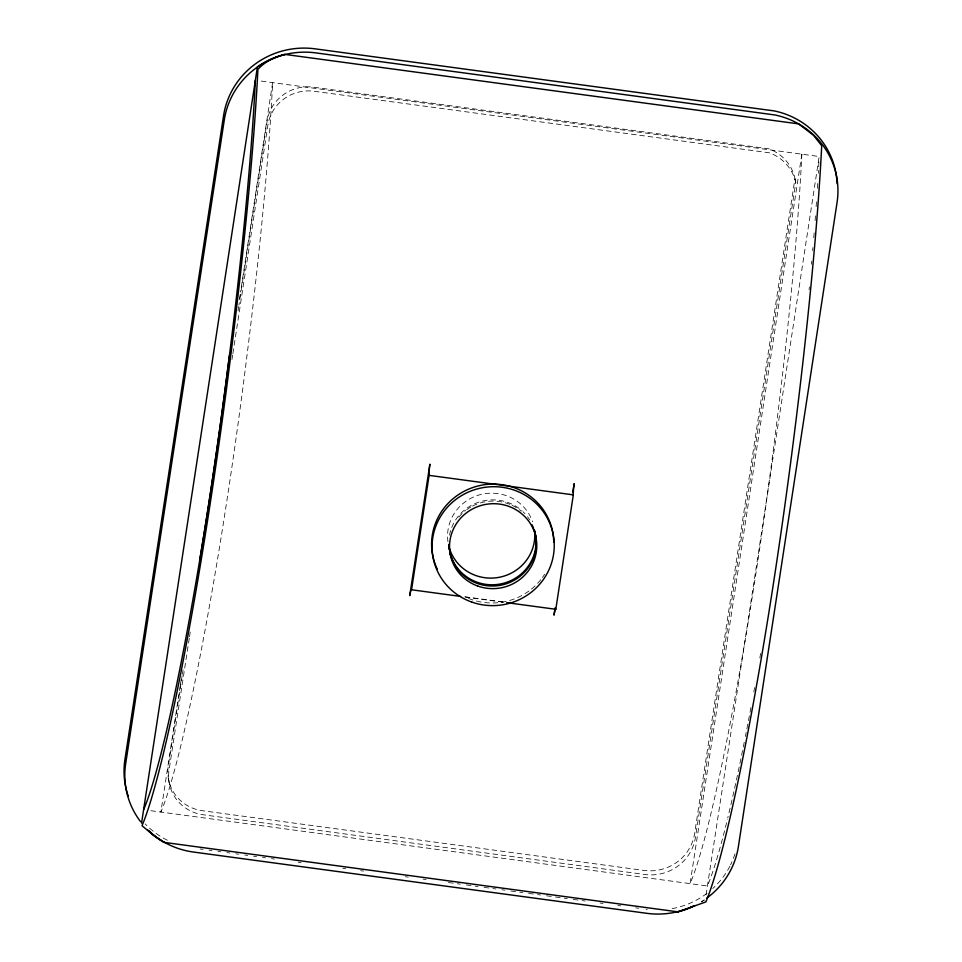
<?xml version="1.0" encoding="UTF-8"?>
<svg xmlns="http://www.w3.org/2000/svg" width="962" height="962" viewBox="0 0 962 962"><rect width="100%" height="100%" fill="white"/><g stroke="black" fill="none" stroke-linecap="round" stroke-linejoin="round"><path stroke-width="0.72" stroke-dasharray="4.81 3.61" d="M180.219 685.798L160.87 812.072A441.991 33.73 -82.3 0 0 216.955 562.698A402.2 30.7 -82.3 0 0 246.681 357.96A441.991 33.73 -82.3 0 0 272.631 82.612L240.536 292.099M180.447 684.307L181.361 678.366M239.406 299.519L240.308 293.578M182.143 675.757L168.278 766.221A40.548 39.394 -10.6 0 0 202.357 810.701L644.071 870.43A44.529 43.254 -10.6 0 0 694.636 833.489L794.997 178.367A42.881 41.667 -10.6 0 0 768.734 148.761L313.492 87.193A40.837 39.67 -10.6 0 0 267.123 121.08L238.949 304.978M182.371 674.266L183.045 669.817M238.035 310.918L238.72 306.469M189.261 638.299L169.035 770.285A40.548 39.394 -10.6 0 0 203.126 814.766L644.829 874.494A44.529 43.254 -10.6 0 0 695.394 837.553L795.766 182.443L794.997 178.367M189.49 636.808L190.392 630.88M231.974 359.475L232.66 355.026M232.888 353.547L267.881 125.144A40.837 39.67 -10.6 0 1 314.261 91.27L769.504 152.826A42.881 41.667 -10.6 0 1 795.766 182.443M706.048 894.888L819.167 156.517L259.68 80.868M464.887 596.789L506.517 602.416M465.091 597.017L505.242 602.452M150.806 810.713L707.407 885.978A442.027 33.742 -82.3 0 0 727.488 819.071M200.108 848.977L203.078 849.386M209.031 850.192L212.001 850.588M217.941 851.394L220.923 851.791M226.864 852.597L229.834 853.005M235.786 853.799L238.756 854.208M244.709 855.014L247.679 855.41M253.619 856.216L256.601 856.613M262.542 857.419L265.524 857.827M271.464 858.633L274.435 859.03M298.22 862.241L301.202 862.649M342.821 868.277L345.803 868.674M360.666 870.682L363.636 871.079M405.267 876.707L408.237 877.116M423.1 879.124L426.082 879.521M448.376 882.539L455.808 883.537M457.299 883.741L460.269 884.15M466.221 884.944L473.653 885.954M475.144 886.158L478.114 886.555M484.054 887.361L491.486 888.359M492.977 888.563L495.947 888.972M501.899 889.766L504.87 890.175M510.822 890.98L518.253 891.978M519.733 892.183L522.715 892.58M528.655 893.385L536.087 894.395M537.578 894.588L540.548 894.997M546.5 895.802L553.932 896.8M555.423 897.005L562.854 898.003M564.333 898.207L567.315 898.616M573.256 899.41L580.687 900.42M582.178 900.624L585.149 901.021M600.023 903.029L602.994 903.438M617.857 905.446L620.827 905.843M635.702 907.851L638.672 908.26M168.386 778.559L169.156 782.623M167.388 840.247A80.604 78.307 -10.6 0 1 145.202 823.905M734.98 853.859A80.604 78.307 -10.6 0 1 730.579 864.838M729.917 866.161A80.604 78.307 -10.6 0 1 712.77 888.515M707.022 893.313A80.604 78.307 -10.6 0 1 669.251 909.114M647.258 909.403A80.604 78.307 -10.6 0 1 646.103 909.258M704.112 899.999A80.604 78.307 -10.6 0 1 701.575 901.634M704.364 900.035A80.604 78.307 -10.6 0 1 701.31 902.007M447.955 541.774A43.675 42.424 -10.6 0 1 481.301 494.384A43.675 42.424 -10.6 0 1 532.563 521.741M449.519 535.173A43.675 42.424 -10.6 0 1 450.829 529.978M451.743 527.453A43.675 42.424 -10.6 0 1 522.029 510.81M523.015 511.724A43.675 42.424 -10.6 0 1 524.915 513.624M527.513 516.702A43.675 42.424 -10.6 0 1 529.797 520.009M760.629 653.402A442.027 33.742 -82.3 0 1 759.848 657.948M754.605 687.565A442.027 33.742 -82.3 0 1 753.811 691.894M750.913 707.599A442.027 33.742 -82.3 0 1 745.394 736.447M744.227 742.291A442.027 33.742 -82.3 0 1 727.789 817.82M818.89 161.989A441.991 33.73 -82.3 0 1 818.277 173.316M817.676 183.538A441.991 33.73 -82.3 0 1 817.195 191.101M816.473 201.852A441.991 33.73 -82.3 0 1 816.016 208.165M815.451 215.873A441.991 33.73 -82.3 0 1 814.922 222.919M814.129 232.912A441.991 33.73 -82.3 0 1 813.648 238.78M812.914 247.619A441.991 33.73 -82.3 0 1 812.649 250.637M811.736 261.171A441.991 33.73 -82.3 0 1 811.459 264.249M809.355 286.953A441.991 33.73 -82.3 0 1 809.066 289.851M544.672 574.206A61.135 59.391 -10.6 0 1 542.4 577.561M540.764 579.713A61.135 59.391 -10.6 0 1 531.168 589.309M529.004 590.969A61.135 59.391 -10.6 0 1 474.314 600.432M473.003 600.035A61.135 59.391 -10.6 0 1 465.428 597.029M458.814 517.111A43.675 42.424 -10.6 0 1 465.632 510.497M466.714 509.668A43.675 42.424 -10.6 0 1 471.32 506.721M472.522 506.084A43.675 42.424 -10.6 0 1 510.894 504.773M512.133 505.339A43.675 42.424 -10.6 0 1 521.236 511.159M801.851 154.185L690.091 883.645A441.991 33.73 -82.3 0 0 746.175 634.259A402.2 30.7 -82.3 0 0 775.901 429.521A441.991 33.73 -82.3 0 0 801.851 154.185"/><path stroke-width="1.44" d="M141.546 823.147L257.419 66.883A80.604 78.307 -10.6 0 1 284.836 54.401L798.604 123.882L813.527 135.329L821.704 145.755A459.535 35.077 -82.3 0 1 794.744 430.471A419.636 32.035 -82.3 0 1 751.13 715.163A459.535 35.077 -82.3 0 1 705.843 901.935L677.885 911.856L164.117 842.375L153.836 835.593L142.027 825.721A459.535 35.077 -82.3 0 0 187.325 638.936A419.648 32.035 -82.3 0 0 230.94 354.208A459.535 35.077 -82.3 0 0 257.9 69.456C264.79 61.484 274.867 57.095 284.836 54.401M411.556 589.778L429.088 475.36A12.434 0.95 -82.3 0 1 429.894 464.165L409.74 595.634A12.434 0.95 -82.3 0 1 411.556 589.778L460.63 596.416M555.122 607.756L553.992 615.151A12.434 0.95 -82.3 0 1 555.808 609.283L573.328 494.865A12.434 0.95 -82.3 0 1 574.134 483.67L572.775 492.532M429.088 475.36L573.328 494.865M506.721 602.657L555.808 609.283M128.199 795.983A80.604 78.307 -10.6 0 1 124.928 759.559L223.569 115.705A80.604 78.307 -10.6 0 1 315.103 48.834L774.254 110.919A80.604 78.307 -10.6 0 1 837.132 183.718M148.894 830.879A80.604 78.307 -10.6 0 0 193.434 852.043L646.861 913.323A80.604 78.307 -10.6 0 0 686.88 908.849M140.596 821.692A80.604 78.307 -10.6 0 1 125.685 763.624L224.326 119.769A80.604 78.307 -10.6 0 1 315.861 52.898L775.023 114.983A80.604 78.307 -10.6 0 1 837.072 202.429L738.407 846.452A80.604 78.307 -10.6 0 1 706.577 898.267M694.263 905.675A80.604 78.307 -10.6 0 1 688.131 908.368M255.363 80.279A441.991 33.73 -82.3 0 1 229.413 355.639A402.2 30.7 -82.3 0 1 199.687 560.365A442.027 33.742 -82.3 0 1 143.603 809.751M164.117 842.363A80.604 78.307 -10.6 0 1 147.511 829.761M694.961 905.555A80.604 78.307 -10.6 0 1 677.885 911.856M534.583 530.832A43.675 42.424 -10.6 0 1 498.4 577.453A43.675 42.424 -10.6 0 1 448.701 545.694M534.223 529.689A43.675 42.424 -10.6 0 1 503.006 583.417A43.675 42.424 -10.6 0 1 449.663 551.082M449.41 549.771A43.675 42.424 -10.6 0 1 448.845 544.468M229.413 355.615A402.236 30.7 -82.3 0 1 199.687 560.353M437.289 569.179A61.135 59.391 -10.6 0 1 479.22 485.69A61.135 59.391 -10.6 0 1 553.751 542.4M534.042 529.641A43.675 42.424 -10.6 0 1 503.234 584.643A43.675 42.424 -10.6 0 1 449.639 550.998M449.434 549.675A43.675 42.424 -10.6 0 1 449.05 544.36M531.974 524.723A43.675 42.424 -10.6 0 1 533.585 528.391M471.777 602.08A61.135 59.391 -10.6 0 0 553.403 535.738A61.135 59.391 -10.6 0 0 454.304 500.685A61.135 59.391 -10.6 0 0 471.777 602.08M477.886 586.098A43.675 42.424 -10.6 0 0 536.195 538.72A43.675 42.424 -10.6 0 0 465.404 513.684A43.675 42.424 -10.6 0 0 477.886 586.098"/></g></svg>
